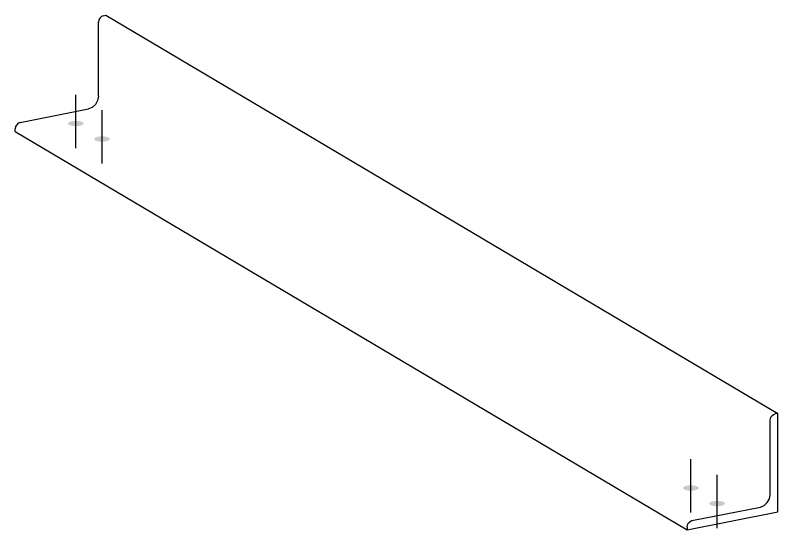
# Model space of a CAD drawing. Header units: millimetres. Extents: x 7 to 15068, y 3 to 600.
# Drawn here: x 7 to 881, y 10 to 600 of the extents above; entities that cross this region are included whole.
import ezdxf

# ---------------------------------------------------------------- set-up
doc = ezdxf.new("R2010")
doc.units = ezdxf.units.MM
doc.layers.add('STÅL', color=7, linetype='Continuous')

msp = doc.modelspace()

# ---------------------------------------------------------------- hatches: boundary and pattern name
at = {"layer": 'STÅL', "linetype": 'Continuous'}
for points in [[(76.66, 472.45), (74.79, 472.52), (73, 472.72), (71.37, 473.04), (69.97, 473.47), (68.87, 473.99), (68.1, 474.58), (67.71, 475.21), (67.71, 475.85), (68.1, 476.48), (68.87, 477.07), (69.97, 477.59), (71.37, 478.02), (73, 478.35), (74.79, 478.54), (76.66, 478.61), (78.53, 478.54), (80.32, 478.35), (81.95, 478.02), (83.35, 477.59), (84.45, 477.07), (85.22, 476.48), (85.61, 475.85), (85.61, 475.21), (85.22, 474.58), (84.45, 473.99), (83.35, 473.47), (81.95, 473.04), (80.32, 472.72), (78.53, 472.52)], [(106.66, 454.68), (104.79, 454.75), (103, 454.95), (101.37, 455.27), (99.97, 455.7), (98.87, 456.22), (98.1, 456.81), (97.71, 457.44), (97.71, 458.08), (98.1, 458.71), (98.87, 459.3), (99.97, 459.82), (101.37, 460.25), (103, 460.57), (104.79, 460.77), (106.66, 460.84), (108.53, 460.77), (110.32, 460.57), (111.95, 460.25), (113.35, 459.82), (114.45, 459.3), (115.22, 458.71), (115.61, 458.08), (115.61, 457.44), (115.22, 456.81), (114.45, 456.22), (113.35, 455.7), (111.95, 455.27), (110.32, 454.95), (108.53, 454.75)], [(781.66, 54.82), (779.79, 54.89), (778, 55.08), (776.37, 55.41), (774.97, 55.84), (773.86, 56.36), (773.1, 56.95), (772.71, 57.57), (772.71, 58.22), (773.1, 58.85), (773.86, 59.44), (774.97, 59.96), (776.37, 60.39), (778, 60.71), (779.79, 60.91), (781.66, 60.97), (783.53, 60.91), (785.32, 60.71), (786.95, 60.39), (788.35, 59.96), (789.45, 59.44), (790.22, 58.85), (790.61, 58.22), (790.61, 57.57), (790.22, 56.95), (789.45, 56.36), (788.35, 55.84), (786.95, 55.41), (785.32, 55.08), (783.53, 54.89)], [(811.66, 37.05), (809.79, 37.11), (808, 37.31), (806.37, 37.63), (804.97, 38.07), (803.86, 38.59), (803.1, 39.17), (802.71, 39.8), (802.71, 40.45), (803.1, 41.08), (803.86, 41.66), (804.97, 42.18), (806.37, 42.62), (808, 42.94), (809.79, 43.14), (811.66, 43.2), (813.53, 43.14), (815.32, 42.94), (816.95, 42.62), (818.35, 42.18), (819.45, 41.66), (820.22, 41.08), (820.61, 40.45), (820.61, 39.8), (820.22, 39.17), (819.45, 38.59), (818.35, 38.07), (816.95, 37.63), (815.32, 37.31), (813.53, 37.11)]]:
    msp.add_hatch(color=96, dxfattribs=at).paths.add_polyline_path(points)

# ---------------------------------------------------------------- linework, layer by layer
at = {"layer": 'STÅL', "color": 2, "linetype": 'Continuous'}
for p, q in [((104.11, 596.36), (102.89, 594.13)), ((105.94, 598.04), (104.11, 596.36)), ((108.09, 598.93), (105.94, 598.04)), ((108.09, 598.93), (111.12, 599.53)), ((111.12, 599.53), (881.12, 143.38)), ((102.89, 594.13), (102.46, 591.71)), ((102.46, 506.67), (102.46, 591.71)), ((101.61, 501.82), (99.17, 497.38)), ((102.46, 506.67), (101.61, 501.82)), ((12.83, 476.75), (91.2, 492.23)), ((95.51, 494.01), (91.2, 492.23)), ((99.17, 497.38), (95.51, 494.01)), ((7.63, 471.96), (7.2, 469.53)), ((8.85, 474.18), (7.63, 471.96)), ((10.67, 475.86), (8.85, 474.18)), ((12.83, 476.75), (10.67, 475.86)), ((7.2, 466.24), (7.2, 469.53)), ((7.2, 466.24), (777.2, 10.1)), ((872.89, 137.99), (874.11, 140.21)), ((874.11, 140.21), (875.94, 141.89)), ((875.94, 141.89), (878.09, 142.78)), ((881.12, 143.38), (878.09, 142.78)), ((881.12, 30.62), (881.12, 143.38)), ((872.46, 135.57), (872.89, 137.99)), ((872.46, 50.52), (872.46, 135.57)), ((869.17, 41.23), (871.61, 45.68)), ((871.61, 45.68), (872.46, 50.52)), ((782.83, 20.61), (861.2, 36.08)), ((861.2, 36.08), (865.51, 37.86)), ((865.51, 37.86), (869.17, 41.23)), ((777.2, 10.1), (881.12, 30.62)), ((777.63, 15.81), (778.85, 18.03)), ((778.85, 18.03), (780.67, 19.72)), ((780.67, 19.72), (782.83, 20.61)), ((777.2, 13.39), (777.63, 15.81)), ((777.2, 13.39), (777.2, 10.1))]:
    msp.add_line(p, q, dxfattribs=at)
at = {"layer": 'STÅL', "color": 96, "linetype": 'Continuous'}
for p, q in [((76.66, 447.34), (76.66, 508.42)), ((106.66, 429.57), (106.66, 490.65)), ((781.66, 29.71), (781.66, 90.79)), ((811.66, 11.94), (811.66, 73.02))]:
    msp.add_line(p, q, dxfattribs=at)

doc.saveas('drawing.dxf')
